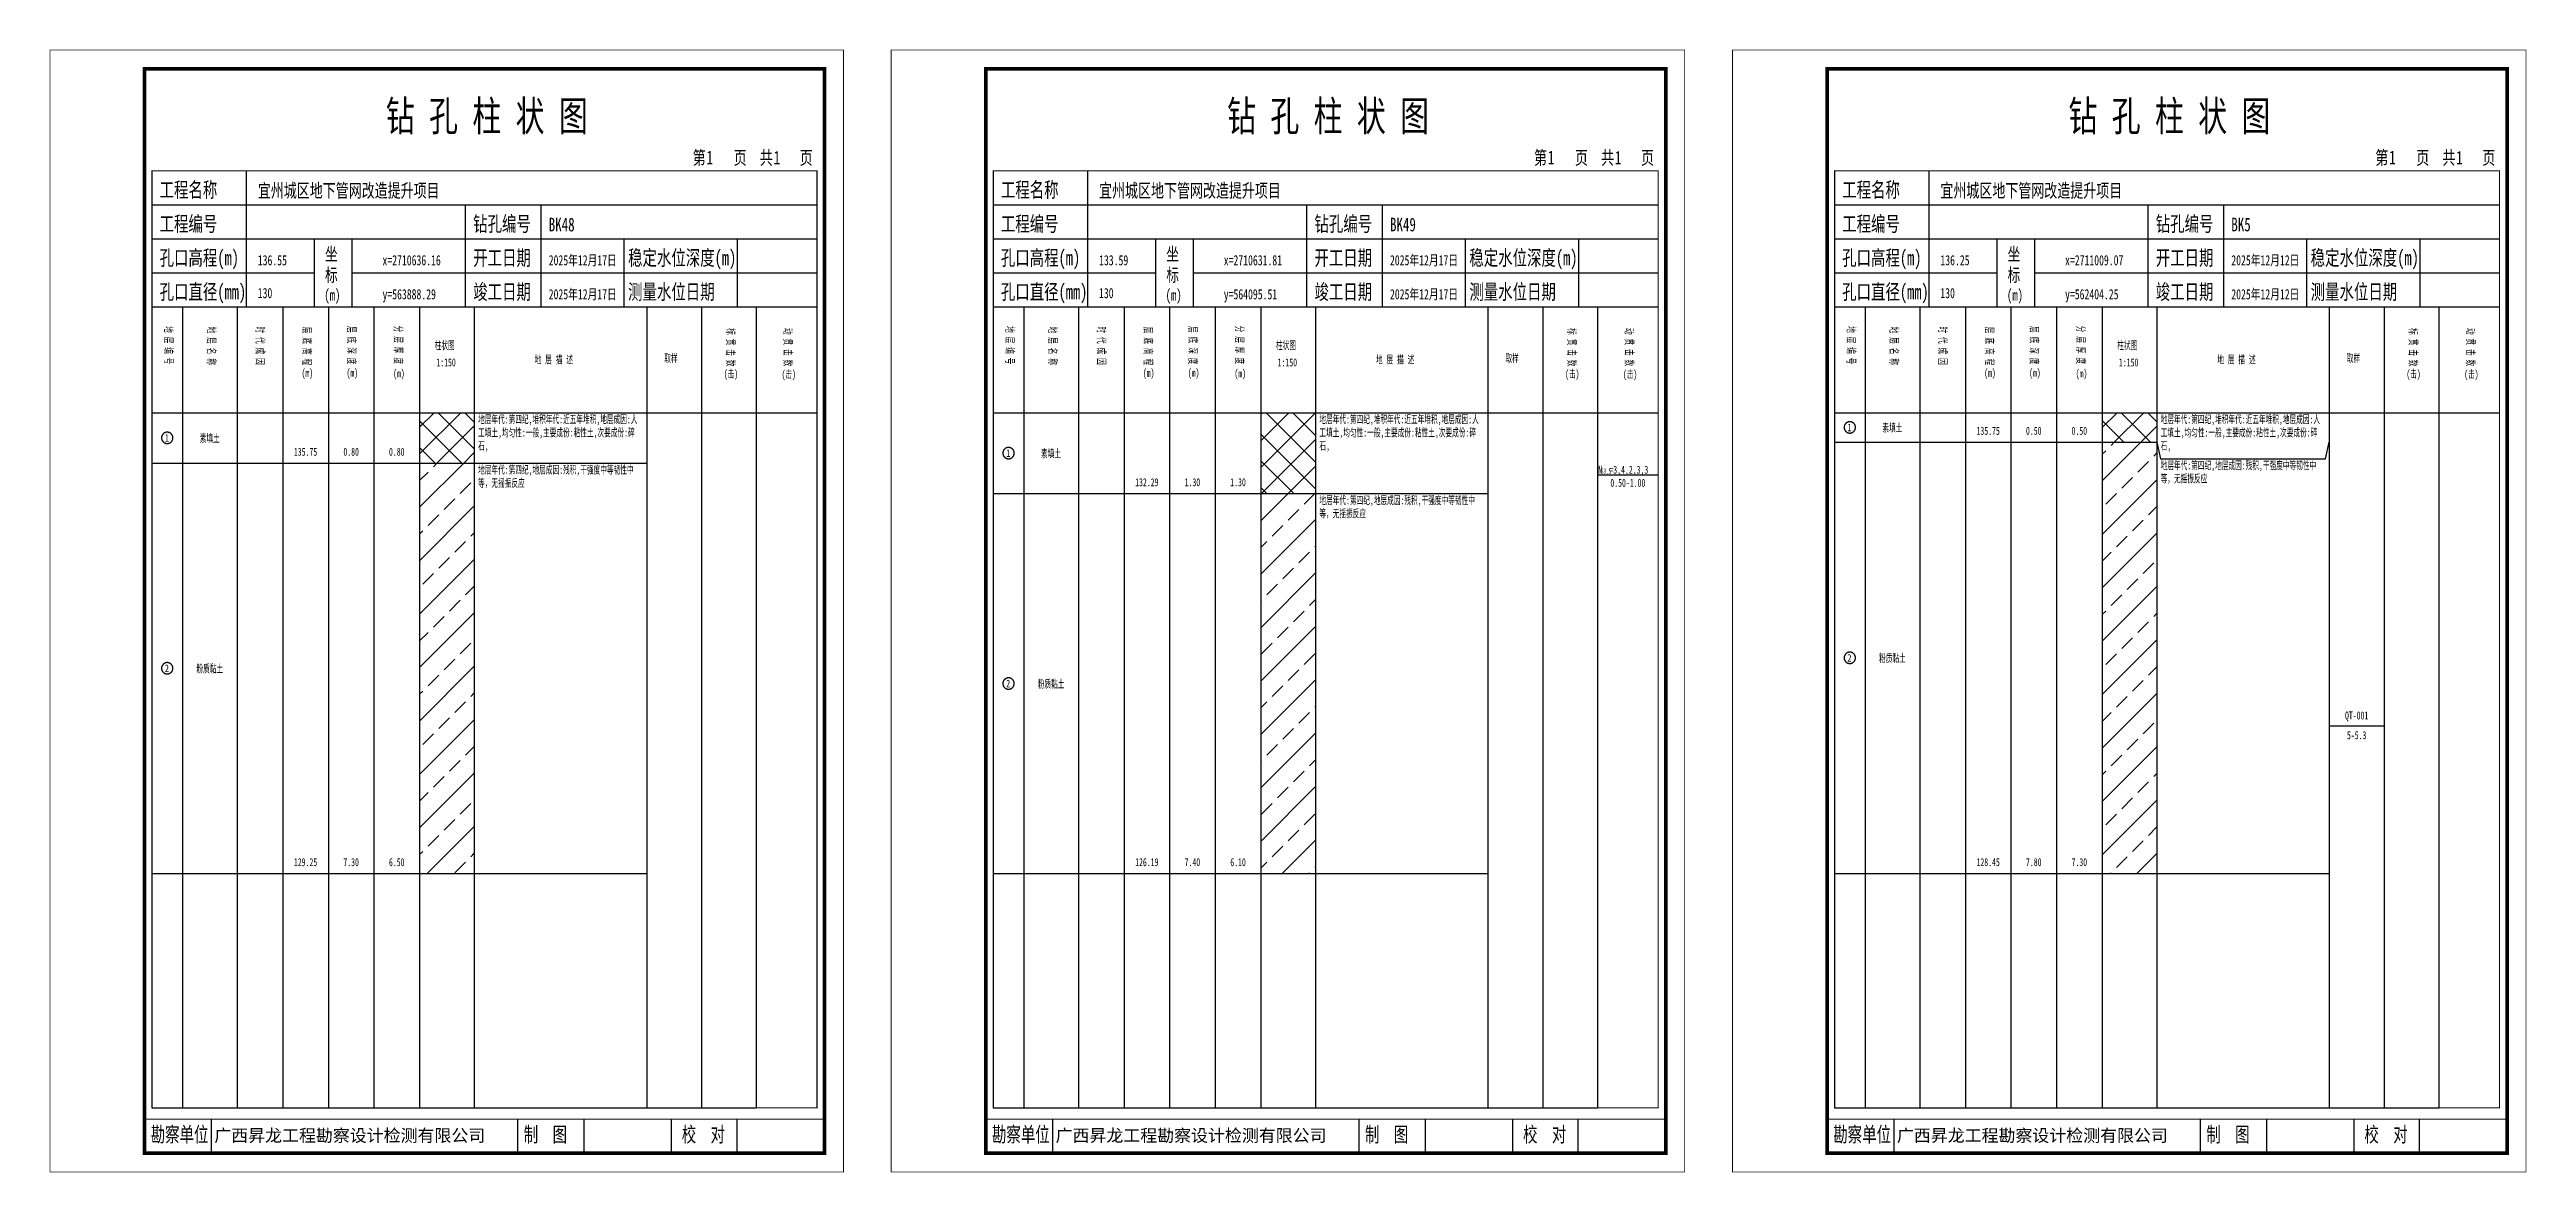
# Model space of a CAD drawing. Header units: millimetres. Extents: x 0 to 2711117, y 0 to 567555.
# Drawn here: x 13584 to 14239, y 0 to 297 of the extents above; entities that cross this region are included whole.
import ezdxf
from ezdxf.enums import TextEntityAlignment as Align

# ---------------------------------------------------------------- set-up
doc = ezdxf.new("R2010")
doc.units = ezdxf.units.MM
doc.layers.add('GICAD_POU_TEXTS', color=7, linetype='Continuous')
doc.layers.add('勘察点图例', color=7, linetype='Continuous')
doc.styles.add('HEAD_FONT', font='simfang.ttf', dxfattribs={"width": 0.6})
doc.styles.add('HEAD_FONT2', font='simfang.ttf', dxfattribs={"width": 0.6})
doc.styles.add('HT', font='simhei.ttf')
doc.styles.add('LZ_FONT', font='simfang.ttf', dxfattribs={"width": 0.7, "height": 8})
doc.styles.add('成果图图块', font='simfang.ttf', dxfattribs={"height": 2.5})
doc.styles.add('成果图表体', font='simfang.ttf', dxfattribs={"width": 0.6, "height": 2.1})
pattern_1 = [(45, (0, 0), (-3.5355339, 3.5355339), []), (135, (0, 0), (-3.5355339, -3.5355339), [])]
pattern_2 = [(45, (0, 0), (-7.071068, 7.071068), []), (45, (7.071, 0), (-7.071068, 7.071068), [4, -2])]

# ---------------------------------------------------------------- blocks, each defined once
blk = doc.blocks.new('BK48')
for p, q in [((52, 229), (52, 265)), ((27, 256), (203, 256)), ((110, 229), (110, 256)), ((130, 229), (130, 256)), ((27, 247), (203, 247)), ((70, 229), (70, 247)), ((80, 229), (80, 247)), ((152, 229), (152, 247)), ((182, 229), (182, 247)), ((27, 238), (70, 238)), ((80, 238), (203, 238)), ((27, 229), (35.05, 229)), ((35.05, 229), (35.05, 17)), ((35.05, 229), (49.53, 229)), ((49.53, 229), (49.53, 17)), ((49.53, 229), (61.6, 229)), ((61.6, 229), (61.6, 17)), ((61.6, 229), (73.68, 229)), ((73.68, 229), (73.68, 17)), ((73.68, 229), (85.75, 229)), ((85.75, 229), (85.75, 17)), ((85.75, 229), (97.82, 229)), ((97.82, 229), (97.82, 17)), ((97.82, 229), (112.3, 229)), ((112.3, 229), (112.3, 17)), ((112.3, 229), (157.93, 229)), ((157.93, 229), (157.93, 17)), ((157.93, 229), (172.42, 229)), ((172.42, 229), (172.42, 17)), ((172.42, 229), (186.9, 229)), ((186.9, 229), (186.9, 17)), ((186.9, 229), (203, 229)), ((27, 201), (203, 201)), ((27, 17), (35.05, 17)), ((35.05, 17), (49.53, 17)), ((42.74, 4.95), (42.74, 13.95)), ((42.74, 4.95), (42.74, 13.95)), ((49.53, 17), (61.6, 17)), ((61.6, 17), (73.68, 17)), ((73.68, 17), (85.75, 17)), ((85.75, 17), (97.82, 17)), ((97.82, 17), (112.3, 17)), ((112.3, 17), (157.93, 17)), ((123.83, 4.95), (123.83, 13.95)), ((141.38, 4.95), (141.38, 13.95)), ((157.93, 17), (172.42, 17)), ((164.48, 4.95), (164.48, 13.95)), ((172.42, 17), (186.9, 17)), ((181.84, 4.95), (181.84, 13.95)), ((181.84, 4.95), (181.84, 13.95))]:
    blk.add_line(p, q)
for points, const_width in [([(0, 0), (210, 0), (210, 297), (0, 297)], 0.25), ([(25, 5), (205, 5), (205, 292), (25, 292)], 1), ([(27, 265), (203, 265), (203, 17), (27, 17)], 0.3)]:
    blk.add_lwpolyline(points, close=True, dxfattribs=dict(const_width=const_width))
at = {"const_width": 0.3}
for points in [[(27, 229), (203, 229)], [(25, 14), (205, 14)]]:
    blk.add_lwpolyline(points, dxfattribs=at)
at = {"style": 'LZ_FONT', "width": 0.7}
for s, height, p in [('钻 孔 柱 状 图', 8, (88.9, 275.54)), ('第', 3.6, (170.12, 266.7)), ('1', 3.6, (173.78, 266.75)), ('页', 3.6, (180.96, 266.7)), ('共', 3.6, (187.88, 266.7)), ('1', 3.6, (191.54, 266.7)), ('页', 3.6, (198.44, 266.7)), ('工程名称', 4, (29, 258)), ('宜州城区地下管网改造提升项目', 3.6, (55, 258)), ('工程编号', 4, (29, 249)), ('钻孔编号', 4, (112, 249)), ('BK48', 3.6, (132, 249)), ('孔口高程(m)', 4, (29, 240)), ('136.55', 2.7, (55, 240)), ('坐', 3.5, (72.79, 241.24)), ('x=2710636.16', 2.7, (88, 240)), ('开工日期', 4, (112, 240)), ('2025年12月17日', 2.7, (132, 240)), ('稳定水位深度(m)', 4, (153, 240)), ('标', 3.5, (72.79, 235.7)), ('孔口直径(mm)', 4, (29, 231)), ('130', 2.7, (54.98, 231.31)), ('(m) ', 3, (72.59, 230.65)), ('y=563888.29', 2.7, (88, 231)), ('竣工日期', 4, (112, 231)), ('2025年12月17日', 2.7, (132, 231)), ('测量水位日期', 4, (153, 231)), ('勘察单位', 4, (26.65, 7.95)), ('制  图', 4, (125.4, 7.95)), ('校  对', 4, (167.22, 7.95))]:
    blk.add_text(s, height=height, dxfattribs=at).set_placement(p)
at = {"style": 'HT'}
blk.add_text('广西昇龙工程勘察设计检测有限公司', height=3.2865, dxfattribs=at).set_placement((43.48, 8.02))
at = {"char_height": 2.1, "width": 22.806, "attachment_point": 1, "rotation": 270, "style": 'HEAD_FONT'}
for s, insert in [('地 层 编 号', (32.46, 223.92)), ('地 层 名 称', (43.79, 223.76)), ('时 代 成 因', (56.67, 223.83)), ('层 底 高 程', (69.07, 223.71)), ('层 底 深 度', (80.9, 223.91)), ('分 层 厚 度', (93.26, 224.01)), ('标 贯 击 数', (181.21, 223.37)), ('动 贯 击 数', (196.38, 223.43))]:
    blk.add_mtext(s, dxfattribs=dict(at, insert=insert))
at = {"char_height": 2.1, "attachment_point": 1}
for s, insert, width, style in [('柱状图', (101.82, 219.87), 7.855, 'HEAD_FONT2'), ('地 层 描 述', (128.29, 216.11), 22.0781, 'HEAD_FONT2'), ('取样', (162.58, 216.44), 7.855, 'HEAD_FONT2'), ('(m)', (66.58, 212.56), 4.7944, 'HEAD_FONT'), ('(m)', (78.47, 212.61), 4.7944, 'HEAD_FONT'), ('(m)', (90.81, 212.43), 4.7944, 'HEAD_FONT'), ('1:150', (102.26, 215.36), 6.9223, 'HEAD_FONT2'), ('(击)', (178.33, 212.31), 7.855, 'HEAD_FONT2'), ('(击)', (193.64, 212.22), 7.855, 'HEAD_FONT2')]:
    blk.add_mtext(s, dxfattribs=dict(at, insert=insert, width=width, style=style))
blk = doc.blocks.new('BK48_0')
at = {"color": 7}
blk.add_polyline3d([(-1.5, 0.02, 0), (-1.5, -0.06, 0), (-1.49, -0.13, 0), (-1.48, -0.2, 0), (-1.47, -0.28, 0), (-1.46, -0.35, 0), (-1.44, -0.42, 0), (-1.41, -0.49, 0), (-1.39, -0.56, 0), (-1.36, -0.63, 0), (-1.32, -0.69, 0), (-1.29, -0.76, 0), (-1.25, -0.82, 0), (-1.2, -0.88, 0), (-1.16, -0.94, 0), (-1.11, -0.99, 0), (-1.06, -1.04, 0), (-1.01, -1.1, 0), (-0.95, -1.14, 0), (-0.89, -1.19, 0), (-0.83, -1.23, 0), (-0.77, -1.27, 0), (-0.71, -1.31, 0), (-0.64, -1.34, 0), (-0.57, -1.37, 0), (-0.51, -1.4, 0), (-0.44, -1.42, 0), (-0.36, -1.44, 0), (-0.29, -1.46, 0), (-0.22, -1.47, 0), (-0.15, -1.48, 0), (-0.07, -1.48, 0), (0, -1.48, 0), (0.07, -1.48, 0), (0.15, -1.48, 0), (0.22, -1.47, 0), (0.29, -1.46, 0), (0.36, -1.44, 0), (0.44, -1.42, 0), (0.51, -1.4, 0), (0.57, -1.37, 0), (0.64, -1.34, 0), (0.71, -1.31, 0), (0.77, -1.27, 0), (0.83, -1.23, 0), (0.89, -1.19, 0), (0.95, -1.14, 0), (1.01, -1.1, 0), (1.06, -1.04, 0), (1.11, -0.99, 0), (1.16, -0.94, 0), (1.2, -0.88, 0), (1.25, -0.82, 0), (1.29, -0.76, 0), (1.32, -0.69, 0), (1.36, -0.63, 0), (1.39, -0.56, 0), (1.41, -0.49, 0), (1.44, -0.42, 0), (1.46, -0.35, 0), (1.47, -0.28, 0), (1.48, -0.2, 0), (1.49, -0.13, 0), (1.5, -0.06, 0), (1.5, 0.02, 0), (1.5, 0.09, 0), (1.49, 0.16, 0), (1.48, 0.24, 0), (1.47, 0.31, 0), (1.46, 0.38, 0), (1.44, 0.45, 0), (1.41, 0.52, 0), (1.39, 0.59, 0), (1.36, 0.66, 0), (1.32, 0.72, 0), (1.29, 0.79, 0), (1.25, 0.85, 0), (1.2, 0.91, 0), (1.16, 0.97, 0), (1.11, 1.02, 0), (1.06, 1.08, 0), (1.01, 1.13, 0), (0.95, 1.18, 0), (0.89, 1.22, 0), (0.83, 1.26, 0), (0.77, 1.3, 0), (0.71, 1.34, 0), (0.64, 1.37, 0), (0.57, 1.4, 0), (0.51, 1.43, 0), (0.44, 1.45, 0), (0.36, 1.47, 0), (0.29, 1.49, 0), (0.22, 1.5, 0), (0.15, 1.51, 0), (0.07, 1.51, 0), (0, 1.52, 0), (-0.07, 1.51, 0), (-0.15, 1.51, 0), (-0.22, 1.5, 0), (-0.29, 1.49, 0), (-0.36, 1.47, 0), (-0.44, 1.45, 0), (-0.51, 1.43, 0), (-0.57, 1.4, 0), (-0.64, 1.37, 0), (-0.71, 1.34, 0), (-0.77, 1.3, 0), (-0.83, 1.26, 0), (-0.89, 1.22, 0), (-0.95, 1.18, 0), (-1.01, 1.13, 0), (-1.06, 1.08, 0), (-1.11, 1.02, 0), (-1.16, 0.97, 0), (-1.2, 0.91, 0), (-1.25, 0.85, 0), (-1.29, 0.79, 0), (-1.32, 0.72, 0), (-1.36, 0.66, 0), (-1.39, 0.59, 0), (-1.41, 0.52, 0), (-1.44, 0.45, 0), (-1.46, 0.38, 0), (-1.47, 0.31, 0), (-1.48, 0.24, 0), (-1.49, 0.16, 0), (-1.5, 0.09, 0), (-1.5, 0.02, 0)], dxfattribs=at)
at = {"layer": 'GICAD_POU_TEXTS', "color": 7, "style": '成果图图块', "width": 0.7}
blk.add_text('1', height=2, dxfattribs=at).set_placement((-0.09, -0.99), align=Align.CENTER)
blk = doc.blocks.new('BK48_1')
at = {"color": 7}
blk.add_polyline3d([(-1.5, 0.02, 0), (-1.5, -0.06, 0), (-1.49, -0.13, 0), (-1.48, -0.2, 0), (-1.47, -0.28, 0), (-1.46, -0.35, 0), (-1.44, -0.42, 0), (-1.41, -0.49, 0), (-1.39, -0.56, 0), (-1.36, -0.63, 0), (-1.32, -0.69, 0), (-1.29, -0.76, 0), (-1.25, -0.82, 0), (-1.2, -0.88, 0), (-1.16, -0.94, 0), (-1.11, -0.99, 0), (-1.06, -1.04, 0), (-1.01, -1.1, 0), (-0.95, -1.14, 0), (-0.89, -1.19, 0), (-0.83, -1.23, 0), (-0.77, -1.27, 0), (-0.71, -1.31, 0), (-0.64, -1.34, 0), (-0.57, -1.37, 0), (-0.51, -1.4, 0), (-0.44, -1.42, 0), (-0.36, -1.44, 0), (-0.29, -1.46, 0), (-0.22, -1.47, 0), (-0.15, -1.48, 0), (-0.07, -1.48, 0), (0, -1.48, 0), (0.07, -1.48, 0), (0.15, -1.48, 0), (0.22, -1.47, 0), (0.29, -1.46, 0), (0.36, -1.44, 0), (0.44, -1.42, 0), (0.51, -1.4, 0), (0.57, -1.37, 0), (0.64, -1.34, 0), (0.71, -1.31, 0), (0.77, -1.27, 0), (0.83, -1.23, 0), (0.89, -1.19, 0), (0.95, -1.14, 0), (1.01, -1.1, 0), (1.06, -1.04, 0), (1.11, -0.99, 0), (1.16, -0.94, 0), (1.2, -0.88, 0), (1.25, -0.82, 0), (1.29, -0.76, 0), (1.32, -0.69, 0), (1.36, -0.63, 0), (1.39, -0.56, 0), (1.41, -0.49, 0), (1.44, -0.42, 0), (1.46, -0.35, 0), (1.47, -0.28, 0), (1.48, -0.2, 0), (1.49, -0.13, 0), (1.5, -0.06, 0), (1.5, 0.02, 0), (1.5, 0.09, 0), (1.49, 0.16, 0), (1.48, 0.24, 0), (1.47, 0.31, 0), (1.46, 0.38, 0), (1.44, 0.45, 0), (1.41, 0.52, 0), (1.39, 0.59, 0), (1.36, 0.66, 0), (1.32, 0.72, 0), (1.29, 0.79, 0), (1.25, 0.85, 0), (1.2, 0.91, 0), (1.16, 0.97, 0), (1.11, 1.02, 0), (1.06, 1.08, 0), (1.01, 1.13, 0), (0.95, 1.18, 0), (0.89, 1.22, 0), (0.83, 1.26, 0), (0.77, 1.3, 0), (0.71, 1.34, 0), (0.64, 1.37, 0), (0.57, 1.4, 0), (0.51, 1.43, 0), (0.44, 1.45, 0), (0.36, 1.47, 0), (0.29, 1.49, 0), (0.22, 1.5, 0), (0.15, 1.51, 0), (0.07, 1.51, 0), (0, 1.52, 0), (-0.07, 1.51, 0), (-0.15, 1.51, 0), (-0.22, 1.5, 0), (-0.29, 1.49, 0), (-0.36, 1.47, 0), (-0.44, 1.45, 0), (-0.51, 1.43, 0), (-0.57, 1.4, 0), (-0.64, 1.37, 0), (-0.71, 1.34, 0), (-0.77, 1.3, 0), (-0.83, 1.26, 0), (-0.89, 1.22, 0), (-0.95, 1.18, 0), (-1.01, 1.13, 0), (-1.06, 1.08, 0), (-1.11, 1.02, 0), (-1.16, 0.97, 0), (-1.2, 0.91, 0), (-1.25, 0.85, 0), (-1.29, 0.79, 0), (-1.32, 0.72, 0), (-1.36, 0.66, 0), (-1.39, 0.59, 0), (-1.41, 0.52, 0), (-1.44, 0.45, 0), (-1.46, 0.38, 0), (-1.47, 0.31, 0), (-1.48, 0.24, 0), (-1.49, 0.16, 0), (-1.5, 0.09, 0), (-1.5, 0.02, 0)], dxfattribs=at)
at = {"layer": 'GICAD_POU_TEXTS', "color": 7, "style": '成果图图块', "width": 0.7}
blk.add_text('2', height=2, dxfattribs=at).set_placement((-0.09, -0.99), align=Align.CENTER)
blk = doc.blocks.new('BK49')
for p, q in [((52, 229), (52, 265)), ((27, 256), (203, 256)), ((110, 229), (110, 256)), ((130, 229), (130, 256)), ((27, 247), (203, 247)), ((70, 229), (70, 247)), ((80, 229), (80, 247)), ((152, 229), (152, 247)), ((182, 229), (182, 247)), ((27, 238), (70, 238)), ((80, 238), (203, 238)), ((27, 229), (35.05, 229)), ((35.05, 229), (35.05, 17)), ((35.05, 229), (49.53, 229)), ((49.53, 229), (49.53, 17)), ((49.53, 229), (61.6, 229)), ((61.6, 229), (61.6, 17)), ((61.6, 229), (73.68, 229)), ((73.68, 229), (73.68, 17)), ((73.68, 229), (85.75, 229)), ((85.75, 229), (85.75, 17)), ((85.75, 229), (97.82, 229)), ((97.82, 229), (97.82, 17)), ((97.82, 229), (112.3, 229)), ((112.3, 229), (112.3, 17)), ((112.3, 229), (157.93, 229)), ((157.93, 229), (157.93, 17)), ((157.93, 229), (172.42, 229)), ((172.42, 229), (172.42, 17)), ((172.42, 229), (186.9, 229)), ((186.9, 229), (186.9, 17)), ((186.9, 229), (203, 229)), ((27, 201), (203, 201)), ((27, 17), (35.05, 17)), ((35.05, 17), (49.53, 17)), ((42.74, 4.95), (42.74, 13.95)), ((42.74, 4.95), (42.74, 13.95)), ((49.53, 17), (61.6, 17)), ((61.6, 17), (73.68, 17)), ((73.68, 17), (85.75, 17)), ((85.75, 17), (97.82, 17)), ((97.82, 17), (112.3, 17)), ((112.3, 17), (157.93, 17)), ((123.83, 4.95), (123.83, 13.95)), ((141.38, 4.95), (141.38, 13.95)), ((157.93, 17), (172.42, 17)), ((164.48, 4.95), (164.48, 13.95)), ((172.42, 17), (186.9, 17)), ((181.84, 4.95), (181.84, 13.95)), ((181.84, 4.95), (181.84, 13.95))]:
    blk.add_line(p, q)
for points, const_width in [([(0, 0), (210, 0), (210, 297), (0, 297)], 0.25), ([(25, 5), (205, 5), (205, 292), (25, 292)], 1), ([(27, 265), (203, 265), (203, 17), (27, 17)], 0.3)]:
    blk.add_lwpolyline(points, close=True, dxfattribs=dict(const_width=const_width))
at = {"const_width": 0.3}
for points in [[(27, 229), (203, 229)], [(25, 14), (205, 14)]]:
    blk.add_lwpolyline(points, dxfattribs=at)
at = {"style": 'LZ_FONT', "width": 0.7}
for s, height, p in [('钻 孔 柱 状 图', 8, (88.9, 275.54)), ('第', 3.6, (170.12, 266.7)), ('1', 3.6, (173.78, 266.75)), ('页', 3.6, (180.96, 266.7)), ('共', 3.6, (187.88, 266.7)), ('1', 3.6, (191.54, 266.7)), ('页', 3.6, (198.44, 266.7)), ('工程名称', 4, (29, 258)), ('宜州城区地下管网改造提升项目', 3.6, (55, 258)), ('工程编号', 4, (29, 249)), ('钻孔编号', 4, (112, 249)), ('BK49', 3.6, (132, 249)), ('孔口高程(m)', 4, (29, 240)), ('133.59', 2.7, (55, 240)), ('坐', 3.5, (72.79, 241.24)), ('x=2710631.81', 2.7, (88, 240)), ('开工日期', 4, (112, 240)), ('2025年12月17日', 2.7, (132, 240)), ('稳定水位深度(m)', 4, (153, 240)), ('标', 3.5, (72.79, 235.7)), ('孔口直径(mm)', 4, (29, 231)), ('130', 2.7, (54.98, 231.31)), ('(m) ', 3, (72.59, 230.65)), ('y=564095.51', 2.7, (88, 231)), ('竣工日期', 4, (112, 231)), ('2025年12月17日', 2.7, (132, 231)), ('测量水位日期', 4, (153, 231)), ('勘察单位', 4, (26.65, 7.95)), ('制  图', 4, (125.4, 7.95)), ('校  对', 4, (167.22, 7.95))]:
    blk.add_text(s, height=height, dxfattribs=at).set_placement(p)
at = {"style": 'HT'}
blk.add_text('广西昇龙工程勘察设计检测有限公司', height=3.2865, dxfattribs=at).set_placement((43.48, 8.02))
at = {"char_height": 2.1, "width": 22.806, "attachment_point": 1, "rotation": 270, "style": 'HEAD_FONT'}
for s, insert in [('地 层 编 号', (32.46, 223.92)), ('地 层 名 称', (43.79, 223.76)), ('时 代 成 因', (56.67, 223.83)), ('层 底 高 程', (69.07, 223.71)), ('层 底 深 度', (80.9, 223.91)), ('分 层 厚 度', (93.26, 224.01)), ('标 贯 击 数', (181.21, 223.37)), ('动 贯 击 数', (196.38, 223.43))]:
    blk.add_mtext(s, dxfattribs=dict(at, insert=insert))
at = {"char_height": 2.1, "attachment_point": 1}
for s, insert, width, style in [('柱状图', (101.82, 219.87), 7.855, 'HEAD_FONT2'), ('地 层 描 述', (128.29, 216.11), 22.0781, 'HEAD_FONT2'), ('取样', (162.58, 216.44), 7.855, 'HEAD_FONT2'), ('(m)', (66.58, 212.56), 4.7944, 'HEAD_FONT'), ('(m)', (78.47, 212.61), 4.7944, 'HEAD_FONT'), ('(m)', (90.81, 212.43), 4.7944, 'HEAD_FONT'), ('1:150', (102.26, 215.36), 6.9223, 'HEAD_FONT2'), ('(击)', (178.33, 212.31), 7.855, 'HEAD_FONT2'), ('(击)', (193.64, 212.22), 7.855, 'HEAD_FONT2')]:
    blk.add_mtext(s, dxfattribs=dict(at, insert=insert, width=width, style=style))
blk = doc.blocks.new('BK49_0')
at = {"color": 7}
blk.add_polyline3d([(-1.5, 0.02, 0), (-1.5, -0.06, 0), (-1.49, -0.13, 0), (-1.48, -0.2, 0), (-1.47, -0.28, 0), (-1.46, -0.35, 0), (-1.44, -0.42, 0), (-1.41, -0.49, 0), (-1.39, -0.56, 0), (-1.36, -0.63, 0), (-1.32, -0.69, 0), (-1.29, -0.76, 0), (-1.25, -0.82, 0), (-1.2, -0.88, 0), (-1.16, -0.94, 0), (-1.11, -0.99, 0), (-1.06, -1.04, 0), (-1.01, -1.1, 0), (-0.95, -1.14, 0), (-0.89, -1.19, 0), (-0.83, -1.23, 0), (-0.77, -1.27, 0), (-0.71, -1.31, 0), (-0.64, -1.34, 0), (-0.57, -1.37, 0), (-0.51, -1.4, 0), (-0.44, -1.42, 0), (-0.36, -1.44, 0), (-0.29, -1.46, 0), (-0.22, -1.47, 0), (-0.15, -1.48, 0), (-0.07, -1.48, 0), (0, -1.48, 0), (0.07, -1.48, 0), (0.15, -1.48, 0), (0.22, -1.47, 0), (0.29, -1.46, 0), (0.36, -1.44, 0), (0.44, -1.42, 0), (0.51, -1.4, 0), (0.57, -1.37, 0), (0.64, -1.34, 0), (0.71, -1.31, 0), (0.77, -1.27, 0), (0.83, -1.23, 0), (0.89, -1.19, 0), (0.95, -1.14, 0), (1.01, -1.1, 0), (1.06, -1.04, 0), (1.11, -0.99, 0), (1.16, -0.94, 0), (1.2, -0.88, 0), (1.25, -0.82, 0), (1.29, -0.76, 0), (1.32, -0.69, 0), (1.36, -0.63, 0), (1.39, -0.56, 0), (1.41, -0.49, 0), (1.44, -0.42, 0), (1.46, -0.35, 0), (1.47, -0.28, 0), (1.48, -0.2, 0), (1.49, -0.13, 0), (1.5, -0.06, 0), (1.5, 0.02, 0), (1.5, 0.09, 0), (1.49, 0.16, 0), (1.48, 0.24, 0), (1.47, 0.31, 0), (1.46, 0.38, 0), (1.44, 0.45, 0), (1.41, 0.52, 0), (1.39, 0.59, 0), (1.36, 0.66, 0), (1.32, 0.72, 0), (1.29, 0.79, 0), (1.25, 0.85, 0), (1.2, 0.91, 0), (1.16, 0.97, 0), (1.11, 1.02, 0), (1.06, 1.08, 0), (1.01, 1.13, 0), (0.95, 1.18, 0), (0.89, 1.22, 0), (0.83, 1.26, 0), (0.77, 1.3, 0), (0.71, 1.34, 0), (0.64, 1.37, 0), (0.57, 1.4, 0), (0.51, 1.43, 0), (0.44, 1.45, 0), (0.36, 1.47, 0), (0.29, 1.49, 0), (0.22, 1.5, 0), (0.15, 1.51, 0), (0.07, 1.51, 0), (0, 1.52, 0), (-0.07, 1.51, 0), (-0.15, 1.51, 0), (-0.22, 1.5, 0), (-0.29, 1.49, 0), (-0.36, 1.47, 0), (-0.44, 1.45, 0), (-0.51, 1.43, 0), (-0.57, 1.4, 0), (-0.64, 1.37, 0), (-0.71, 1.34, 0), (-0.77, 1.3, 0), (-0.83, 1.26, 0), (-0.89, 1.22, 0), (-0.95, 1.18, 0), (-1.01, 1.13, 0), (-1.06, 1.08, 0), (-1.11, 1.02, 0), (-1.16, 0.97, 0), (-1.2, 0.91, 0), (-1.25, 0.85, 0), (-1.29, 0.79, 0), (-1.32, 0.72, 0), (-1.36, 0.66, 0), (-1.39, 0.59, 0), (-1.41, 0.52, 0), (-1.44, 0.45, 0), (-1.46, 0.38, 0), (-1.47, 0.31, 0), (-1.48, 0.24, 0), (-1.49, 0.16, 0), (-1.5, 0.09, 0), (-1.5, 0.02, 0)], dxfattribs=at)
at = {"layer": 'GICAD_POU_TEXTS', "color": 7, "style": '成果图图块', "width": 0.7}
blk.add_text('1', height=2, dxfattribs=at).set_placement((-0.09, -0.99), align=Align.CENTER)
blk = doc.blocks.new('BK49_1')
at = {"color": 7}
blk.add_polyline3d([(-1.5, 0.02, 0), (-1.5, -0.06, 0), (-1.49, -0.13, 0), (-1.48, -0.2, 0), (-1.47, -0.28, 0), (-1.46, -0.35, 0), (-1.44, -0.42, 0), (-1.41, -0.49, 0), (-1.39, -0.56, 0), (-1.36, -0.63, 0), (-1.32, -0.69, 0), (-1.29, -0.76, 0), (-1.25, -0.82, 0), (-1.2, -0.88, 0), (-1.16, -0.94, 0), (-1.11, -0.99, 0), (-1.06, -1.04, 0), (-1.01, -1.1, 0), (-0.95, -1.14, 0), (-0.89, -1.19, 0), (-0.83, -1.23, 0), (-0.77, -1.27, 0), (-0.71, -1.31, 0), (-0.64, -1.34, 0), (-0.57, -1.37, 0), (-0.51, -1.4, 0), (-0.44, -1.42, 0), (-0.36, -1.44, 0), (-0.29, -1.46, 0), (-0.22, -1.47, 0), (-0.15, -1.48, 0), (-0.07, -1.48, 0), (0, -1.48, 0), (0.07, -1.48, 0), (0.15, -1.48, 0), (0.22, -1.47, 0), (0.29, -1.46, 0), (0.36, -1.44, 0), (0.44, -1.42, 0), (0.51, -1.4, 0), (0.57, -1.37, 0), (0.64, -1.34, 0), (0.71, -1.31, 0), (0.77, -1.27, 0), (0.83, -1.23, 0), (0.89, -1.19, 0), (0.95, -1.14, 0), (1.01, -1.1, 0), (1.06, -1.04, 0), (1.11, -0.99, 0), (1.16, -0.94, 0), (1.2, -0.88, 0), (1.25, -0.82, 0), (1.29, -0.76, 0), (1.32, -0.69, 0), (1.36, -0.63, 0), (1.39, -0.56, 0), (1.41, -0.49, 0), (1.44, -0.42, 0), (1.46, -0.35, 0), (1.47, -0.28, 0), (1.48, -0.2, 0), (1.49, -0.13, 0), (1.5, -0.06, 0), (1.5, 0.02, 0), (1.5, 0.09, 0), (1.49, 0.16, 0), (1.48, 0.24, 0), (1.47, 0.31, 0), (1.46, 0.38, 0), (1.44, 0.45, 0), (1.41, 0.52, 0), (1.39, 0.59, 0), (1.36, 0.66, 0), (1.32, 0.72, 0), (1.29, 0.79, 0), (1.25, 0.85, 0), (1.2, 0.91, 0), (1.16, 0.97, 0), (1.11, 1.02, 0), (1.06, 1.08, 0), (1.01, 1.13, 0), (0.95, 1.18, 0), (0.89, 1.22, 0), (0.83, 1.26, 0), (0.77, 1.3, 0), (0.71, 1.34, 0), (0.64, 1.37, 0), (0.57, 1.4, 0), (0.51, 1.43, 0), (0.44, 1.45, 0), (0.36, 1.47, 0), (0.29, 1.49, 0), (0.22, 1.5, 0), (0.15, 1.51, 0), (0.07, 1.51, 0), (0, 1.52, 0), (-0.07, 1.51, 0), (-0.15, 1.51, 0), (-0.22, 1.5, 0), (-0.29, 1.49, 0), (-0.36, 1.47, 0), (-0.44, 1.45, 0), (-0.51, 1.43, 0), (-0.57, 1.4, 0), (-0.64, 1.37, 0), (-0.71, 1.34, 0), (-0.77, 1.3, 0), (-0.83, 1.26, 0), (-0.89, 1.22, 0), (-0.95, 1.18, 0), (-1.01, 1.13, 0), (-1.06, 1.08, 0), (-1.11, 1.02, 0), (-1.16, 0.97, 0), (-1.2, 0.91, 0), (-1.25, 0.85, 0), (-1.29, 0.79, 0), (-1.32, 0.72, 0), (-1.36, 0.66, 0), (-1.39, 0.59, 0), (-1.41, 0.52, 0), (-1.44, 0.45, 0), (-1.46, 0.38, 0), (-1.47, 0.31, 0), (-1.48, 0.24, 0), (-1.49, 0.16, 0), (-1.5, 0.09, 0), (-1.5, 0.02, 0)], dxfattribs=at)
at = {"layer": 'GICAD_POU_TEXTS', "color": 7, "style": '成果图图块', "width": 0.7}
blk.add_text('2', height=2, dxfattribs=at).set_placement((-0.09, -0.99), align=Align.CENTER)
blk = doc.blocks.new('BK5')
for p, q in [((52, 229), (52, 265)), ((27, 256), (203, 256)), ((110, 229), (110, 256)), ((130, 229), (130, 256)), ((27, 247), (203, 247)), ((70, 229), (70, 247)), ((80, 229), (80, 247)), ((152, 229), (152, 247)), ((182, 229), (182, 247)), ((27, 238), (70, 238)), ((80, 238), (203, 238)), ((27, 229), (35.05, 229)), ((35.05, 229), (35.05, 17)), ((35.05, 229), (49.53, 229)), ((49.53, 229), (49.53, 17)), ((49.53, 229), (61.6, 229)), ((61.6, 229), (61.6, 17)), ((61.6, 229), (73.68, 229)), ((73.68, 229), (73.68, 17)), ((73.68, 229), (85.75, 229)), ((85.75, 229), (85.75, 17)), ((85.75, 229), (97.82, 229)), ((97.82, 229), (97.82, 17)), ((97.82, 229), (112.3, 229)), ((112.3, 229), (112.3, 17)), ((112.3, 229), (157.93, 229)), ((157.93, 229), (157.93, 17)), ((157.93, 229), (172.42, 229)), ((172.42, 229), (172.42, 17)), ((172.42, 229), (186.9, 229)), ((186.9, 229), (186.9, 17)), ((186.9, 229), (203, 229)), ((27, 201), (203, 201)), ((27, 17), (35.05, 17)), ((35.05, 17), (49.53, 17)), ((42.74, 4.95), (42.74, 13.95)), ((42.74, 4.95), (42.74, 13.95)), ((49.53, 17), (61.6, 17)), ((61.6, 17), (73.68, 17)), ((73.68, 17), (85.75, 17)), ((85.75, 17), (97.82, 17)), ((97.82, 17), (112.3, 17)), ((112.3, 17), (157.93, 17)), ((123.83, 4.95), (123.83, 13.95)), ((141.38, 4.95), (141.38, 13.95)), ((157.93, 17), (172.42, 17)), ((164.48, 4.95), (164.48, 13.95)), ((172.42, 17), (186.9, 17)), ((181.84, 4.95), (181.84, 13.95)), ((181.84, 4.95), (181.84, 13.95))]:
    blk.add_line(p, q)
for points, const_width in [([(0, 0), (210, 0), (210, 297), (0, 297)], 0.25), ([(25, 5), (205, 5), (205, 292), (25, 292)], 1), ([(27, 265), (203, 265), (203, 17), (27, 17)], 0.3)]:
    blk.add_lwpolyline(points, close=True, dxfattribs=dict(const_width=const_width))
at = {"const_width": 0.3}
for points in [[(27, 229), (203, 229)], [(25, 14), (205, 14)]]:
    blk.add_lwpolyline(points, dxfattribs=at)
at = {"style": 'LZ_FONT', "width": 0.7}
for s, height, p in [('钻 孔 柱 状 图', 8, (88.9, 275.54)), ('第', 3.6, (170.12, 266.7)), ('1', 3.6, (173.78, 266.75)), ('页', 3.6, (180.96, 266.7)), ('共', 3.6, (187.88, 266.7)), ('1', 3.6, (191.54, 266.7)), ('页', 3.6, (198.44, 266.7)), ('工程名称', 4, (29, 258)), ('宜州城区地下管网改造提升项目', 3.6, (55, 258)), ('工程编号', 4, (29, 249)), ('钻孔编号', 4, (112, 249)), ('BK5', 3.6, (132, 249)), ('孔口高程(m)', 4, (29, 240)), ('136.25', 2.7, (55, 240)), ('坐', 3.5, (72.79, 241.24)), ('x=2711009.07', 2.7, (88, 240)), ('开工日期', 4, (112, 240)), ('2025年12月12日', 2.7, (132, 240)), ('稳定水位深度(m)', 4, (153, 240)), ('标', 3.5, (72.79, 235.7)), ('孔口直径(mm)', 4, (29, 231)), ('130', 2.7, (54.98, 231.31)), ('(m) ', 3, (72.59, 230.65)), ('y=562404.25', 2.7, (88, 231)), ('竣工日期', 4, (112, 231)), ('2025年12月12日', 2.7, (132, 231)), ('测量水位日期', 4, (153, 231)), ('勘察单位', 4, (26.65, 7.95)), ('制  图', 4, (125.4, 7.95)), ('校  对', 4, (167.22, 7.95))]:
    blk.add_text(s, height=height, dxfattribs=at).set_placement(p)
at = {"style": 'HT'}
blk.add_text('广西昇龙工程勘察设计检测有限公司', height=3.2865, dxfattribs=at).set_placement((43.48, 8.02))
at = {"char_height": 2.1, "width": 22.806, "attachment_point": 1, "rotation": 270, "style": 'HEAD_FONT'}
for s, insert in [('地 层 编 号', (32.46, 223.92)), ('地 层 名 称', (43.79, 223.76)), ('时 代 成 因', (56.67, 223.83)), ('层 底 高 程', (69.07, 223.71)), ('层 底 深 度', (80.9, 223.91)), ('分 层 厚 度', (93.26, 224.01)), ('标 贯 击 数', (181.21, 223.37)), ('动 贯 击 数', (196.38, 223.43))]:
    blk.add_mtext(s, dxfattribs=dict(at, insert=insert))
at = {"char_height": 2.1, "attachment_point": 1}
for s, insert, width, style in [('柱状图', (101.82, 219.87), 7.855, 'HEAD_FONT2'), ('地 层 描 述', (128.29, 216.11), 22.0781, 'HEAD_FONT2'), ('取样', (162.58, 216.44), 7.855, 'HEAD_FONT2'), ('(m)', (66.58, 212.56), 4.7944, 'HEAD_FONT'), ('(m)', (78.47, 212.61), 4.7944, 'HEAD_FONT'), ('(m)', (90.81, 212.43), 4.7944, 'HEAD_FONT'), ('1:150', (102.26, 215.36), 6.9223, 'HEAD_FONT2'), ('(击)', (178.33, 212.31), 7.855, 'HEAD_FONT2'), ('(击)', (193.64, 212.22), 7.855, 'HEAD_FONT2')]:
    blk.add_mtext(s, dxfattribs=dict(at, insert=insert, width=width, style=style))
blk = doc.blocks.new('BK5_0')
at = {"color": 7}
blk.add_polyline3d([(-1.5, 0.02, 0), (-1.5, -0.06, 0), (-1.49, -0.13, 0), (-1.48, -0.2, 0), (-1.47, -0.28, 0), (-1.46, -0.35, 0), (-1.44, -0.42, 0), (-1.41, -0.49, 0), (-1.39, -0.56, 0), (-1.36, -0.63, 0), (-1.32, -0.69, 0), (-1.29, -0.76, 0), (-1.25, -0.82, 0), (-1.2, -0.88, 0), (-1.16, -0.94, 0), (-1.11, -0.99, 0), (-1.06, -1.04, 0), (-1.01, -1.1, 0), (-0.95, -1.14, 0), (-0.89, -1.19, 0), (-0.83, -1.23, 0), (-0.77, -1.27, 0), (-0.71, -1.31, 0), (-0.64, -1.34, 0), (-0.57, -1.37, 0), (-0.51, -1.4, 0), (-0.44, -1.42, 0), (-0.36, -1.44, 0), (-0.29, -1.46, 0), (-0.22, -1.47, 0), (-0.15, -1.48, 0), (-0.07, -1.48, 0), (0, -1.48, 0), (0.07, -1.48, 0), (0.15, -1.48, 0), (0.22, -1.47, 0), (0.29, -1.46, 0), (0.36, -1.44, 0), (0.44, -1.42, 0), (0.51, -1.4, 0), (0.57, -1.37, 0), (0.64, -1.34, 0), (0.71, -1.31, 0), (0.77, -1.27, 0), (0.83, -1.23, 0), (0.89, -1.19, 0), (0.95, -1.14, 0), (1.01, -1.1, 0), (1.06, -1.04, 0), (1.11, -0.99, 0), (1.16, -0.94, 0), (1.2, -0.88, 0), (1.25, -0.82, 0), (1.29, -0.76, 0), (1.32, -0.69, 0), (1.36, -0.63, 0), (1.39, -0.56, 0), (1.41, -0.49, 0), (1.44, -0.42, 0), (1.46, -0.35, 0), (1.47, -0.28, 0), (1.48, -0.2, 0), (1.49, -0.13, 0), (1.5, -0.06, 0), (1.5, 0.02, 0), (1.5, 0.09, 0), (1.49, 0.16, 0), (1.48, 0.24, 0), (1.47, 0.31, 0), (1.46, 0.38, 0), (1.44, 0.45, 0), (1.41, 0.52, 0), (1.39, 0.59, 0), (1.36, 0.66, 0), (1.32, 0.72, 0), (1.29, 0.79, 0), (1.25, 0.85, 0), (1.2, 0.91, 0), (1.16, 0.97, 0), (1.11, 1.02, 0), (1.06, 1.08, 0), (1.01, 1.13, 0), (0.95, 1.18, 0), (0.89, 1.22, 0), (0.83, 1.26, 0), (0.77, 1.3, 0), (0.71, 1.34, 0), (0.64, 1.37, 0), (0.57, 1.4, 0), (0.51, 1.43, 0), (0.44, 1.45, 0), (0.36, 1.47, 0), (0.29, 1.49, 0), (0.22, 1.5, 0), (0.15, 1.51, 0), (0.07, 1.51, 0), (0, 1.52, 0), (-0.07, 1.51, 0), (-0.15, 1.51, 0), (-0.22, 1.5, 0), (-0.29, 1.49, 0), (-0.36, 1.47, 0), (-0.44, 1.45, 0), (-0.51, 1.43, 0), (-0.57, 1.4, 0), (-0.64, 1.37, 0), (-0.71, 1.34, 0), (-0.77, 1.3, 0), (-0.83, 1.26, 0), (-0.89, 1.22, 0), (-0.95, 1.18, 0), (-1.01, 1.13, 0), (-1.06, 1.08, 0), (-1.11, 1.02, 0), (-1.16, 0.97, 0), (-1.2, 0.91, 0), (-1.25, 0.85, 0), (-1.29, 0.79, 0), (-1.32, 0.72, 0), (-1.36, 0.66, 0), (-1.39, 0.59, 0), (-1.41, 0.52, 0), (-1.44, 0.45, 0), (-1.46, 0.38, 0), (-1.47, 0.31, 0), (-1.48, 0.24, 0), (-1.49, 0.16, 0), (-1.5, 0.09, 0), (-1.5, 0.02, 0)], dxfattribs=at)
at = {"layer": 'GICAD_POU_TEXTS', "color": 7, "style": '成果图图块', "width": 0.7}
blk.add_text('1', height=2, dxfattribs=at).set_placement((-0.09, -0.99), align=Align.CENTER)
blk = doc.blocks.new('BK5_1')
at = {"color": 7}
blk.add_polyline3d([(-1.5, 0.02, 0), (-1.5, -0.06, 0), (-1.49, -0.13, 0), (-1.48, -0.2, 0), (-1.47, -0.28, 0), (-1.46, -0.35, 0), (-1.44, -0.42, 0), (-1.41, -0.49, 0), (-1.39, -0.56, 0), (-1.36, -0.63, 0), (-1.32, -0.69, 0), (-1.29, -0.76, 0), (-1.25, -0.82, 0), (-1.2, -0.88, 0), (-1.16, -0.94, 0), (-1.11, -0.99, 0), (-1.06, -1.04, 0), (-1.01, -1.1, 0), (-0.95, -1.14, 0), (-0.89, -1.19, 0), (-0.83, -1.23, 0), (-0.77, -1.27, 0), (-0.71, -1.31, 0), (-0.64, -1.34, 0), (-0.57, -1.37, 0), (-0.51, -1.4, 0), (-0.44, -1.42, 0), (-0.36, -1.44, 0), (-0.29, -1.46, 0), (-0.22, -1.47, 0), (-0.15, -1.48, 0), (-0.07, -1.48, 0), (0, -1.48, 0), (0.07, -1.48, 0), (0.15, -1.48, 0), (0.22, -1.47, 0), (0.29, -1.46, 0), (0.36, -1.44, 0), (0.44, -1.42, 0), (0.51, -1.4, 0), (0.57, -1.37, 0), (0.64, -1.34, 0), (0.71, -1.31, 0), (0.77, -1.27, 0), (0.83, -1.23, 0), (0.89, -1.19, 0), (0.95, -1.14, 0), (1.01, -1.1, 0), (1.06, -1.04, 0), (1.11, -0.99, 0), (1.16, -0.94, 0), (1.2, -0.88, 0), (1.25, -0.82, 0), (1.29, -0.76, 0), (1.32, -0.69, 0), (1.36, -0.63, 0), (1.39, -0.56, 0), (1.41, -0.49, 0), (1.44, -0.42, 0), (1.46, -0.35, 0), (1.47, -0.28, 0), (1.48, -0.2, 0), (1.49, -0.13, 0), (1.5, -0.06, 0), (1.5, 0.02, 0), (1.5, 0.09, 0), (1.49, 0.16, 0), (1.48, 0.24, 0), (1.47, 0.31, 0), (1.46, 0.38, 0), (1.44, 0.45, 0), (1.41, 0.52, 0), (1.39, 0.59, 0), (1.36, 0.66, 0), (1.32, 0.72, 0), (1.29, 0.79, 0), (1.25, 0.85, 0), (1.2, 0.91, 0), (1.16, 0.97, 0), (1.11, 1.02, 0), (1.06, 1.08, 0), (1.01, 1.13, 0), (0.95, 1.18, 0), (0.89, 1.22, 0), (0.83, 1.26, 0), (0.77, 1.3, 0), (0.71, 1.34, 0), (0.64, 1.37, 0), (0.57, 1.4, 0), (0.51, 1.43, 0), (0.44, 1.45, 0), (0.36, 1.47, 0), (0.29, 1.49, 0), (0.22, 1.5, 0), (0.15, 1.51, 0), (0.07, 1.51, 0), (0, 1.52, 0), (-0.07, 1.51, 0), (-0.15, 1.51, 0), (-0.22, 1.5, 0), (-0.29, 1.49, 0), (-0.36, 1.47, 0), (-0.44, 1.45, 0), (-0.51, 1.43, 0), (-0.57, 1.4, 0), (-0.64, 1.37, 0), (-0.71, 1.34, 0), (-0.77, 1.3, 0), (-0.83, 1.26, 0), (-0.89, 1.22, 0), (-0.95, 1.18, 0), (-1.01, 1.13, 0), (-1.06, 1.08, 0), (-1.11, 1.02, 0), (-1.16, 0.97, 0), (-1.2, 0.91, 0), (-1.25, 0.85, 0), (-1.29, 0.79, 0), (-1.32, 0.72, 0), (-1.36, 0.66, 0), (-1.39, 0.59, 0), (-1.41, 0.52, 0), (-1.44, 0.45, 0), (-1.46, 0.38, 0), (-1.47, 0.31, 0), (-1.48, 0.24, 0), (-1.49, 0.16, 0), (-1.5, 0.09, 0), (-1.5, 0.02, 0)], dxfattribs=at)
at = {"layer": 'GICAD_POU_TEXTS', "color": 7, "style": '成果图图块', "width": 0.7}
blk.add_text('2', height=2, dxfattribs=at).set_placement((-0.09, -0.99), align=Align.CENTER)

msp = doc.modelspace()

# ---------------------------------------------------------------- hatches: boundary and pattern name
at = {"layer": '勘察点图例'}
h = msp.add_hatch(dxfattribs=at)
h.set_pattern_fill('GKSTT', color=256, scale=0.5, style=0, pattern_type=2)
h.set_pattern_definition(pattern_1)
h.paths.add_polyline_path([(13681.69, 187.63), (13696.18, 187.63), (13696.18, 201), (13681.69, 201)])
h = msp.add_hatch(dxfattribs=at)
h.set_pattern_fill('GKSTT', color=256, scale=0.5, style=0, pattern_type=2)
h.set_pattern_definition(pattern_1)
h.paths.add_polyline_path([(13904.38, 179.57), (13918.87, 179.57), (13918.87, 201), (13904.38, 201)])
h = msp.add_hatch(dxfattribs=at)
h.set_pattern_fill('GKSTT', color=256, scale=0.5, style=0, pattern_type=2)
h.set_pattern_definition(pattern_1)
h.paths.add_polyline_path([(14127.07, 193.18), (14141.55, 193.18), (14141.55, 201), (14127.07, 201)])
h = msp.add_hatch(dxfattribs=at)
h.set_pattern_fill('GKFZNT', color=256, scale=0.5, style=0, pattern_type=2)
h.set_pattern_definition(pattern_2)
h.paths.add_polyline_path([(14127.07, 79), (14141.55, 79), (14141.55, 193.18), (14127.07, 193.18)])
h = msp.add_hatch(dxfattribs=at)
h.set_pattern_fill('GKFZNT', color=256, scale=0.5, style=0, pattern_type=2)
h.set_pattern_definition(pattern_2)
h.paths.add_polyline_path([(13681.69, 79), (13696.18, 79), (13696.18, 187.63), (13681.69, 187.63)])
h = msp.add_hatch(dxfattribs=at)
h.set_pattern_fill('GKFZNT', color=256, scale=0.5, style=0, pattern_type=2)
h.set_pattern_definition(pattern_2)
h.paths.add_polyline_path([(13904.38, 79), (13918.87, 79), (13918.87, 179.57), (13904.38, 179.57)])

# ---------------------------------------------------------------- linework, layer by layer
for p, q in [((14056.25, 193.18), (14141.55, 193.18)), ((14141.55, 193.18), (14142.55, 188.81)), ((14186.18, 188.81), (14187.18, 193.18)), ((13610.88, 187.63), (13696.18, 187.63)), ((13696.18, 187.63), (13741.81, 187.63)), ((13993.47, 184.51), (14009.56, 184.51)), ((14142.55, 188.81), (14186.18, 188.81)), ((13833.56, 179.57), (13918.87, 179.57)), ((13918.87, 179.57), (13964.5, 179.57)), ((14187.18, 118.1), (14201.67, 118.1)), ((13610.88, 79), (13696.18, 79)), ((13696.18, 79), (13741.81, 79)), ((13833.56, 79), (13918.87, 79)), ((13918.87, 79), (13964.5, 79)), ((14056.25, 79), (14141.55, 79)), ((14141.55, 79), (14187.18, 79))]:
    msp.add_line(p, q, dxfattribs=at)

# ---------------------------------------------------------------- block references
for name, p in [('BK48', (13583.88, 0)), ('BK49', (13806.56, 0)), ('BK5', (14029.25, 0)), ('BK5_0', (14060.27, 197.09)), ('BK48_0', (13614.9, 194.32)), ('BK49_0', (13837.59, 190.28)), ('BK48_1', (13614.9, 133.32)), ('BK5_1', (14060.27, 136.09)), ('BK49_1', (13837.59, 129.28))]:
    msp.add_blockref(name, p, dxfattribs=at)

# ---------------------------------------------------------------- texts
at = {"layer": '勘察点图例', "style": '成果图表体', "width": 0.6}
for s, p in [('素填土', (14071.54, 197.09)), ('135.75', (14096.89, 196.18)), ('0.50', (14108.96, 196.18)), ('0.50', (14121.03, 196.18)), ('素填土', (13626.17, 194.32)), ('135.75', (13651.52, 190.63)), ('0.80', (13663.59, 190.63)), ('0.80', (13675.66, 190.63)), ('素填土', (13848.85, 190.28)), ('132.29', (13874.2, 182.57)), ('1.30', (13886.27, 182.57)), ('1.30', (13898.35, 182.57)), ('0.50-1.00', (14001.52, 182.41)), ('粉质黏土', (13626.17, 133.32)), ('粉质黏土', (14071.54, 136.09)), ('粉质黏土', (13848.85, 129.28)), ('QT-001', (14194.43, 120.6)), ('5-5.3', (14194.43, 115.6)), ('129.25', (13651.52, 82)), ('7.30', (13663.59, 82)), ('6.50', (13675.66, 82)), ('126.19', (13874.2, 82)), ('7.40', (13886.27, 82)), ('6.10', (13898.35, 82)), ('128.45', (14096.89, 82)), ('7.80', (14108.96, 82)), ('7.30', (14121.03, 82))]:
    msp.add_text(s, height=2.1, dxfattribs=at).set_placement(p, align=Align.MIDDLE)
for s, height, p in [('N', 2.1, (13993.67, 184.84)), ('63.5', 1.4, (13994.37, 184.84)), ('=', 2.1, (13996.67, 184.84))]:
    msp.add_text(s, height=height, dxfattribs=at).set_placement(p)
at = {"layer": '勘察点图例', "char_height": 2.1, "attachment_point": 1, "style": '成果图表体'}
for s, insert, width in [('地层年代:第四纪,堆积年代:近五年堆积,地层成因:人工填土,均匀性:一般,主要成份:粘性土,次要成份:碎石,', (13697.18, 200.3), 43.6296), ('地层年代:第四纪,堆积年代:近五年堆积,地层成因:人工填土,均匀性:一般,主要成份:粘性土,次要成份:碎石,', (13919.87, 200.3), 43.6296), ('地层年代:第四纪,堆积年代:近五年堆积,地层成因:人工填土,均匀性:一般,主要成份:粘性土,次要成份:碎石,', (14142.55, 200.3), 43.6296), ('地层年代:第四纪,地层成因:残积,干强度中等韧性中等，无摇振反应', (13697.18, 186.93), 43.6296), ('3,4,2,3,3', (13997.67, 186.94), 4), ('地层年代:第四纪,地层成因:残积,干强度中等韧性中等，无摇振反应', (14142.55, 188.11), 43.6296), ('地层年代:第四纪,地层成因:残积,干强度中等韧性中等，无摇振反应', (13919.87, 178.87), 43.6296)]:
    msp.add_mtext(s, dxfattribs=dict(at, insert=insert, width=width))

doc.saveas('drawing.dxf')
